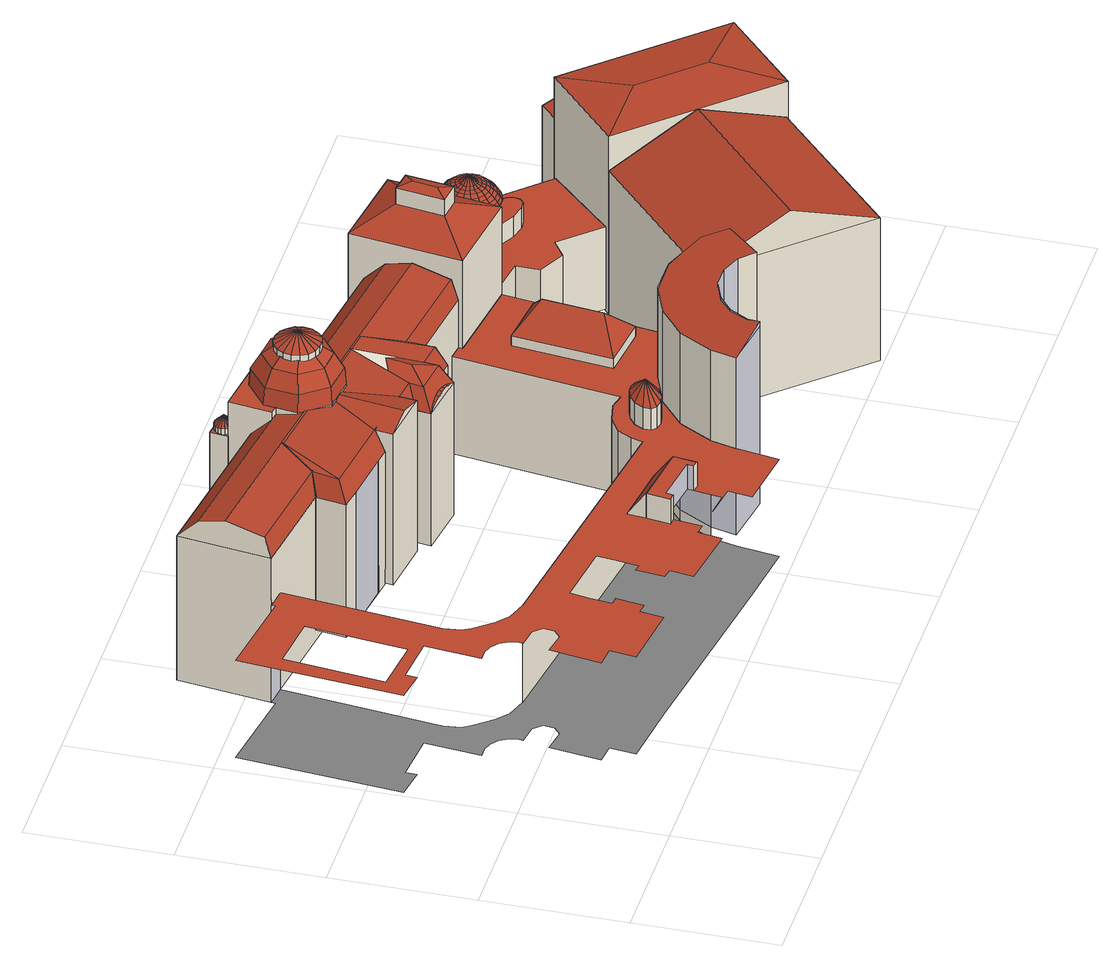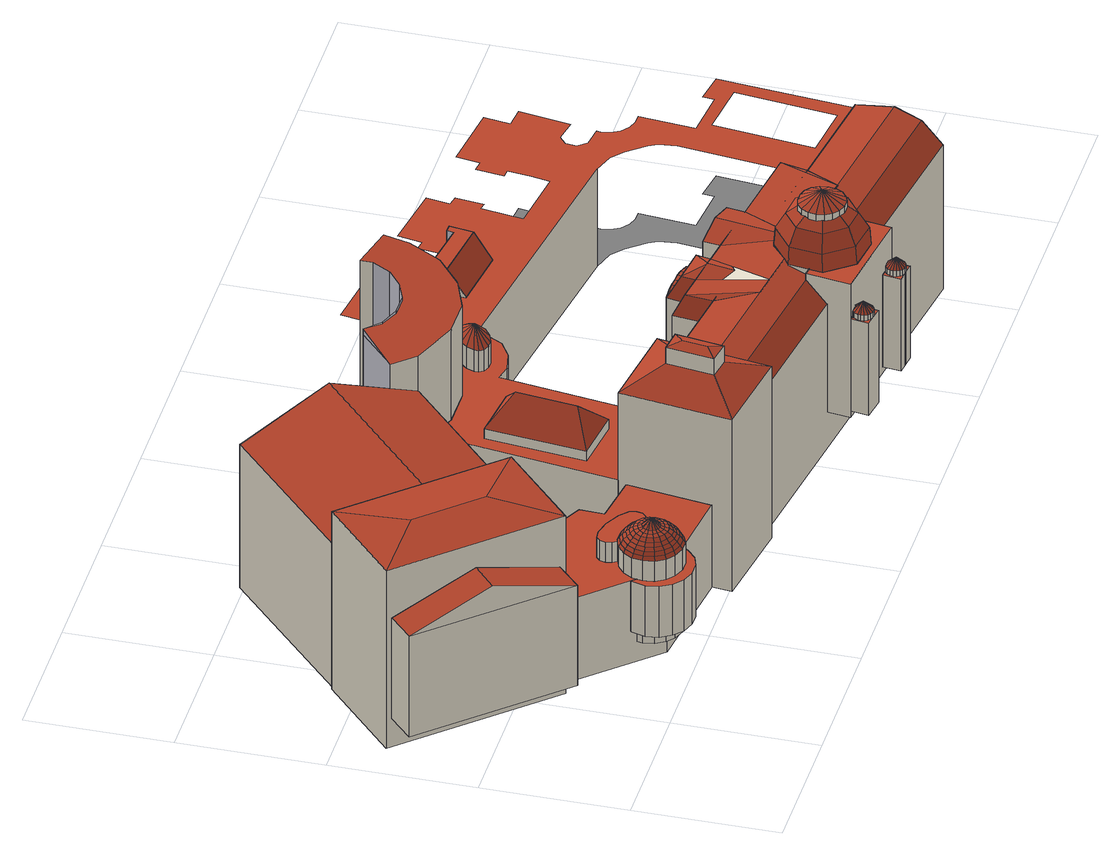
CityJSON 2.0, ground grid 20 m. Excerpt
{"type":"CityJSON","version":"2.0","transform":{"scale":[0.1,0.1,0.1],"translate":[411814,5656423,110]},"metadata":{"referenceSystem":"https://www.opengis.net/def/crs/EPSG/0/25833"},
"CityObjects":{
"building1":{"type":"Building","attributes":{"name":"Hochschule für Bildende Künste Dresden","Gemeindeschluessel":14612000,"Dachneigung":90,"Dachorientierung":0,"MittlereTraufHoehe":125.76,"QualitaetDacherkennung":100,"ObjektHoehe":15.02,"BodenHoehe":110.73,"Geometrietyp2DReferenz":"3000","AbsoluteHoehe":125.76,"Dachflaeche":1717.13,"measuredHeight":15.02,"function":"31001_3023","roofType":"1000","storeysAboveGround":5},"children":["building1-1","building1-2","building1-3","building1-4","building1-5","building1-6","building1-7","building1-8","building1-9","building1-10","building1-11","building1-12","building1-13","building1-14","building1-15","building1-16","building1-17","building1-18","building1-19","building1-20","building1-21","building1-22","building1-23"],"geometry":[{"type":"MultiSurface","lod":"2","boundaries":[[[0,1,2,3,4,5,6,7,8,9,10,11,12,13,14,15,16,17,18,19,20,21,22,23,24,25,26,27,28,29,30,31,32,33,34,35,36,37,38,39,40,41,42,43,44,45,46,47,48]],[[49,50,51,52,53,54,55,56,57,58,59,60,61,62,63,64,65,66,67,68,69,70,71,72,73,74,75,76,77,78,79,80,81,82,83,84,85,86,87,88,89,90,91,92,93,94,95,96,97,98,99,100,101,102,103,104,105,106,107,108,109,110,111,112,113,114,115,116,117,118,119,120,121,122,123,124],[125,126,127,128,129,130,131,132,133,134,135,136,137,138],[139,140,141,142],[143,144,145,146]],[[116,115,6,5]],[[89,88,91,90]],[[115,114,7,6]],[[114,113,8,7]],[[21,20,147,148]],[[148,147,101,100]],[[113,112,9,8]],[[125,138,137,136,135,134,133,132,131,130,129,128,127,126]],[[20,19,149,147]],[[147,149,102,101]],[[112,111,10,9]],[[111,110,11,10]],[[19,18,150,149]],[[149,150,103,102]],[[110,109,12,11]],[[18,17,151,150]],[[150,151,104,103]],[[105,104,151,17,16]],[[109,108,13,12]],[[108,107,152,14,13]],[[139,142,141,140]],[[15,14,152,153]],[[153,152,107,106]],[[106,105,16,15,153]]],"semantics":{"surfaces":[{"type":"GroundSurface"},{"type":"RoofSurface"},{"type":"WallSurface"},{"type":"ClosureSurface","isClosure":"1","QuelleClosure":"LoD2RoofSurface"},{"type":"ClosureSurface","isClosure":"1","QuelleClosure":"LoD2WallSurface"}],"values":[0,1,2,3,2,2,2,4,2,3,2,4,2,2,2,4,2,2,4,2,2,2,3,2,4,2]}}]},
"building1-1":{"type":"BuildingPart","attributes":{"Dachneigung":90,"Dachorientierung":0,"MittlereTraufHoehe":129.61,"QualitaetDacherkennung":100,"BodenHoehe":125.76,"ObjektTeilHoehe":3.85,"Geometrietyp2DReferenz":"3000","AbsoluteHoehe":129.61,"Dachflaeche":23.51,"measuredHeight":3.85,"roofType":"1000","storeysAboveGround":1},"parents":["building1"],"geometry":[{"type":"MultiSurface","lod":"2","boundaries":[[[154,155,88,87]],[[156,157,92,91]],[[157,158,93,92]],[[159,154,87,86]],[[159,160,161,158,157,156,155,154]],[[155,156,91,88]],[[162,93,158,161]],[[163,162,161,160]],[[86,163,160,159]],[[163,86,87,88,91,92,93,162]]],"semantics":{"surfaces":[{"type":"WallSurface"},{"type":"RoofSurface"},{"type":"ClosureSurface","isClosure":"1","QuelleClosure":"LoD2WallSurface"},{"type":"ClosureSurface","isClosure":"1","QuelleClosure":"LoD2GroundSurface"}],"values":[0,0,0,0,1,2,2,2,2,3]}}]},
"building1-2":{"type":"BuildingPart","attributes":{"Dachneigung":35.22,"Dachorientierung":0,"MittlereTraufHoehe":127.77,"QualitaetDacherkennung":100,"BodenHoehe":125.76,"ObjektTeilHoehe":3.85,"Geometrietyp2DReferenz":"3000","AbsoluteHoehe":129.61,"Dachflaeche":40.66,"measuredHeight":3.85,"roofType":"2100","storeysAboveGround":1},"parents":["building1"],"geometry":[{"type":"MultiSurface","lod":"2","boundaries":[[[164,165,90,89]],[[165,156,91,90]],[[155,164,89,88]],[[155,156,165,164]],[[156,155,88,91]],[[91,88,89,90]]],"semantics":{"surfaces":[{"type":"WallSurface"},{"type":"RoofSurface"},{"type":"ClosureSurface","isClosure":"1","QuelleClosure":"LoD2WallSurface"},{"type":"ClosureSurface","isClosure":"1","QuelleClosure":"LoD2GroundSurface"}],"values":[0,0,0,1,2,3]}}]},
"building1-3":{"type":"BuildingPart","attributes":{"Dachneigung":75.19,"Dachorientierung":8.35,"MittlereTraufHoehe":136.09,"QualitaetDacherkennung":100,"BodenHoehe":112.66,"ObjektTeilHoehe":24.5,"Geometrietyp2DReferenz":"3000","AbsoluteHoehe":137.17,"Dachflaeche":59.66,"measuredHeight":24.5,"roofType":"3100","storeysAboveGround":8},"parents":["building1"],"geometry":[{"type":"MultiSurface","lod":"2","boundaries":[[[166,167,168,169]],[[167,170,171,168]],[[170,172,173,171]],[[172,166,169,173]],[[170,167,174]],[[167,166,175,174]],[[172,170,174,175]],[[169,168,171,173]],[[166,172,175]]],"semantics":{"surfaces":[{"type":"WallSurface"},{"type":"RoofSurface"},{"type":"GroundSurface"},{"type":"ClosureSurface","isClosure":"1","QuelleClosure":"LoD2WallSurface"}],"values":[0,0,0,0,0,1,1,2,3]}}]},
"building1-4":{"type":"BuildingPart","attributes":{"Dachneigung":83.36,"Dachorientierung":-81.94,"MittlereTraufHoehe":133.13,"QualitaetDacherkennung":100,"BodenHoehe":112.54,"ObjektTeilHoehe":24.63,"Geometrietyp2DReferenz":"3000","AbsoluteHoehe":137.17,"Dachflaeche":669.99,"measuredHeight":24.63,"roofType":"9999","storeysAboveGround":8},"parents":["building1"],"geometry":[{"type":"MultiSurface","lod":"2","boundaries":[[[176,177,178,179]],[[180,181,182,183]],[[176,181,184,185]],[[177,176,185,186]],[[180,187,188,189,190,191,192,177,186,166,172,193]],[[181,180,193,184]],[[185,184,194,175,195]],[[186,185,195]],[[184,193,194]],[[182,179,178,183]],[[181,176,179,182]],[[183,178,177,192,196,197,198,190,189,199,200,201,187,180]],[[188,187,201,200]],[[201,200,201,187]],[[198,197,191,190]],[[197,196,192,191]],[[200,199,189,188]],[[186,195,175,166]],[[172,175,194,193]],[[166,175,172]]],"semantics":{"surfaces":[{"type":"WallSurface"},{"type":"RoofSurface"},{"type":"GroundSurface"},{"type":"ClosureSurface","isClosure":"1","QuelleClosure":"LoD2WallSurface"},{"type":"ClosureSurface","isClosure":"1","QuelleClosure":"LoD2RoofSurface"}],"values":[0,0,1,1,1,1,1,1,1,2,3,0,3,3,3,3,3,1,1,4]}}]},
"building1-5":{"type":"BuildingPart","attributes":{"Dachneigung":78.68,"Dachorientierung":-81.94,"MittlereTraufHoehe":133.13,"QualitaetDacherkennung":100,"BodenHoehe":110.73,"ObjektTeilHoehe":26.43,"Geometrietyp2DReferenz":"3000","AbsoluteHoehe":137.17,"Dachflaeche":1036.4,"measuredHeight":26.43,"roofType":"3400","storeysAboveGround":9},"parents":["building1"],"geometry":[{"type":"MultiSurface","lod":"2","boundaries":[[[202,203,204,205]],[[203,206,108,13,204]],[[207,202,205,47,123]],[[206,203,208,209,210]],[[202,207,211,212,213]],[[203,202,213,208]],[[207,181,176,206,210,211]],[[208,213,212,209]],[[211,210,209,212]],[[205,204,13,12,48,47]],[[48,12,109,108,206,176,179,182,181,207,123,122]],[[123,47,48,122]],[[12,13,108,109]],[[182,179,176,181]]],"semantics":{"surfaces":[{"type":"WallSurface"},{"type":"RoofSurface"},{"type":"GroundSurface"},{"type":"ClosureSurface","isClosure":"1","QuelleClosure":"LoD2WallSurface"}],"values":[0,0,0,0,0,1,1,1,1,2,0,3,3,3]}}]},
"building1-6":{"type":"BuildingPart","attributes":{"Dachneigung":45.01,"Dachorientierung":0,"MittlereTraufHoehe":132.49,"QualitaetDacherkennung":100,"BodenHoehe":117.42,"ObjektTeilHoehe":16.41,"Geometrietyp2DReferenz":"3000","AbsoluteHoehe":133.83,"Dachflaeche":8,"measuredHeight":16.41,"roofType":"3500","storeysAboveGround":5},"parents":["building1"],"geometry":[{"type":"MultiSurface","lod":"2","boundaries":[[[214,215,216,217]],[[215,218,219,216]],[[218,220,221,219]],[[220,222,223,221]],[[222,224,225,223]],[[224,226,227,225]],[[226,228,229,227]],[[228,230,231,229]],[[230,232,233,231]],[[232,234,235,233]],[[234,236,237,235]],[[236,238,239,237]],[[238,240,241,239]],[[240,242,243,241]],[[242,244,245,243]],[[244,246,247,245]],[[246,248,249,247]],[[248,214,217,249]],[[215,214,250]],[[218,215,250]],[[220,218,250]],[[222,220,250]],[[224,222,250]],[[226,224,250]],[[228,226,250]],[[230,228,250]],[[232,230,250]],[[234,232,250]],[[236,234,250]],[[238,236,250]],[[240,238,250]],[[242,240,250]],[[244,242,250]],[[246,244,250]],[[248,246,250]],[[214,248,250]],[[217,216,219,221,223,225,227,229,231,233,235,237,239,241,243,245,247,249]]],"semantics":{"surfaces":[{"type":"WallSurface"},{"type":"RoofSurface"},{"type":"GroundSurface"}],"values":[0,0,0,0,0,0,0,0,0,0,0,0,0,0,0,0,0,0,1,1,1,1,1,1,1,1,1,1,1,1,1,1,1,1,1,1,2]}}]},
"building1-7":{"type":"BuildingPart","attributes":{"Dachneigung":90,"Dachorientierung":0,"MittlereTraufHoehe":131.69,"QualitaetDacherkennung":100,"BodenHoehe":117.42,"ObjektTeilHoehe":14.28,"Geometrietyp2DReferenz":"3000","AbsoluteHoehe":131.69,"Dachflaeche":7.92,"measuredHeight":14.28,"roofType":"1000","storeysAboveGround":5},"parents":["building1"],"geometry":[{"type":"MultiSurface","lod":"2","boundaries":[[[251,252,253,254]],[[252,255,256,253]],[[255,257,258,256]],[[257,251,254,258]],[[257,255,252,251]],[[254,253,256,258]]],"semantics":{"surfaces":[{"type":"WallSurface"},{"type":"RoofSurface"},{"type":"GroundSurface"}],"values":[0,0,0,0,1,2]}}]},
"building1-8":{"type":"BuildingPart","attributes":{"Dachneigung":5.15,"Dachorientierung":0,"MittlereTraufHoehe":137.09,"QualitaetDacherkennung":100,"BodenHoehe":114.73,"ObjektTeilHoehe":29.36,"Geometrietyp2DReferenz":"3000","AbsoluteHoehe":144.09,"Dachflaeche":257.62,"measuredHeight":29.36,"roofType":"3700","storeysAboveGround":10},"parents":["building1"],"geometry":[{"type":"MultiSurface","lod":"2","boundaries":[[[259,260,261,262]],[[260,263,264,261]],[[263,265,266,264]],[[265,267,268,266]],[[267,269,270,268]],[[269,271,272,270]],[[271,273,274,272]],[[273,259,262,274]],[[275,276,277]],[[275,277,278]],[[275,278,279]],[[275,279,280]],[[275,280,281]],[[275,281,282]],[[275,282,283]],[[275,283,276]],[[276,284,285,277]],[[277,285,286,278]],[[278,286,287,279]],[[279,287,288,280]],[[280,288,289,281]],[[281,289,290,282]],[[282,290,291,283]],[[283,291,284,276]],[[284,292,293,285]],[[285,293,294,286]],[[286,294,295,287]],[[287,295,296,288]],[[288,296,297,289]],[[289,297,298,290]],[[290,298,299,291]],[[291,299,292,284]],[[292,273,271,293]],[[293,271,269,294]],[[294,269,267,295]],[[295,267,265,296]],[[296,265,263,297]],[[297,263,260,298]],[[298,260,259,299]],[[299,259,273,292]],[[262,261,264,266,268,270,272,274]]],"semantics":{"surfaces":[{"type":"WallSurface"},{"type":"RoofSurface"},{"type":"GroundSurface"}],"values":[0,0,0,0,0,0,0,0,1,1,1,1,1,1,1,1,1,1,1,1,1,1,1,1,1,1,1,1,1,1,1,1,1,1,1,1,1,1,1,1,2]}}]},
"building1-9":{"type":"BuildingPart","attributes":{"Dachneigung":61.03,"Dachorientierung":0,"MittlereTraufHoehe":143.88,"QualitaetDacherkennung":100,"BodenHoehe":142.9,"ObjektTeilHoehe":2.72,"Geometrietyp2DReferenz":"3000","AbsoluteHoehe":145.62,"Dachflaeche":35.69,"measuredHeight":2.72,"roofType":"3500","storeysAboveGround":1},"parents":["building1"],"geometry":[{"type":"MultiSurface","lod":"2","boundaries":[[[300,301,302,303]],[[301,304,305,302]],[[304,306,307,305]],[[306,308,309,307]],[[308,310,311,309]],[[310,312,313,311]],[[312,314,315,313]],[[314,316,317,315]],[[316,318,319,317]],[[318,320,321,319]],[[320,322,323,321]],[[322,324,325,323]],[[324,326,327,325]],[[326,328,329,327]],[[330,328,331]],[[332,330,331]],[[333,332,331]],[[300,333,331]],[[301,300,331]],[[304,301,331]],[[306,304,331]],[[308,306,331]],[[310,308,331]],[[312,310,331]],[[314,312,331]],[[316,314,331]],[[318,316,331]],[[320,318,331]],[[322,320,331]],[[324,322,331]],[[326,324,331]],[[328,326,331]],[[329,334,335,336,303,302,305,307,309,311,313,315,317,319,321,323,325,327]],[[328,330,334,329]],[[330,332,335,334]],[[332,333,336,335]],[[333,300,303,336]]],"semantics":{"surfaces":[{"type":"WallSurface"},{"type":"RoofSurface"},{"type":"GroundSurface"}],"values":[0,0,0,0,0,0,0,0,0,0,0,0,0,0,1,1,1,1,1,1,1,1,1,1,1,1,1,1,1,1,1,1,2,0,0,0,0]}}]},
"building1-10":{"type":"BuildingPart","attributes":{"Dachneigung":90,"Dachorientierung":0,"MittlereTraufHoehe":137.09,"QualitaetDacherkennung":100,"BodenHoehe":116.38,"ObjektTeilHoehe":20.71,"Geometrietyp2DReferenz":"3000","AbsoluteHoehe":137.09,"Dachflaeche":84.19,"measuredHeight":20.71,"roofType":"1000","storeysAboveGround":7},"parents":["building1"],"geometry":[{"type":"MultiSurface","lod":"2","boundaries":[[[337,338,339,340,341,342]],[[338,343,344,339]],[[343,345,257,258,346,344]],[[343,338,337,345]],[[346,340,339,344]],[[340,346,258,256,255,257,345,337,342,347,348,341]],[[256,258,257,255]],[[342,341,348,347]]],"semantics":{"surfaces":[{"type":"WallSurface"},{"type":"RoofSurface"},{"type":"GroundSurface"},{"type":"ClosureSurface","isClosure":"1","QuelleClosure":"LoD2WallSurface"}],"values":[0,0,0,1,2,0,3,3]}}]},
"building1-11":{"type":"BuildingPart","attributes":{"Dachneigung":77.98,"Dachorientierung":0,"MittlereTraufHoehe":133.13,"QualitaetDacherkennung":100,"BodenHoehe":112.62,"ObjektTeilHoehe":21.59,"Geometrietyp2DReferenz":"3000","AbsoluteHoehe":134.21,"Dachflaeche":17.03,"measuredHeight":21.59,"roofType":"3900","storeysAboveGround":7},"parents":["building1"],"geometry":[{"type":"MultiSurface","lod":"2","boundaries":[[[349,190,198,350]],[[191,351,352,197]],[[351,349,350,352]],[[353,354,355,356,357,358,359,191,190]],[[351,360,361,362,363,364,365,366,349]],[[191,359,360,351]],[[359,358,361,360]],[[358,357,362,361]],[[357,356,363,362]],[[356,355,364,363]],[[355,354,365,364]],[[354,353,366,365]],[[353,190,349,366]],[[350,198,197,352]],[[197,198,190,191]]],"semantics":{"surfaces":[{"type":"WallSurface"},{"type":"RoofSurface"},{"type":"GroundSurface"},{"type":"ClosureSurface","isClosure":"1","QuelleClosure":"LoD2WallSurface"}],"values":[0,0,0,0,0,1,1,1,1,1,1,1,1,2,3]}}]},
"building1-12":{"type":"BuildingPart","attributes":{"Dachneigung":27.34,"Dachorientierung":9.46,"MittlereTraufHoehe":133.13,"QualitaetDacherkennung":100,"BodenHoehe":112.62,"ObjektTeilHoehe":24.55,"Geometrietyp2DReferenz":"3000","AbsoluteHoehe":137.17,"Dachflaeche":71.46,"measuredHeight":24.55,"roofType":"5000","storeysAboveGround":8},"parents":["building1"],"geometry":[{"type":"MultiSurface","lod":"2","boundaries":[[[192,367,368,196]],[[367,349,350,368]],[[349,190,198,350]],[[192,190,369,370,371]],[[367,192,371,372]],[[349,367,372,373]],[[190,349,373,369]],[[372,371,370,374]],[[373,372,374]],[[369,373,374,370]],[[196,368,350,198]],[[190,192,196,198]]],"semantics":{"surfaces":[{"type":"WallSurface"},{"type":"RoofSurface"},{"type":"GroundSurface"},{"type":"ClosureSurface","isClosure":"1","QuelleClosure":"LoD2WallSurface"}],"values":[0,0,0,0,1,1,1,1,1,1,2,3]}}]},
"building1-13":{"type":"BuildingPart","attributes":{"Dachneigung":45.83,"Dachorientierung":0,"MittlereTraufHoehe":129.07,"QualitaetDacherkennung":100,"BodenHoehe":125.76,"ObjektTeilHoehe":5.62,"Geometrietyp2DReferenz":"3000","AbsoluteHoehe":131.37,"Dachflaeche":26.32,"measuredHeight":5.62,"roofType":"3500","storeysAboveGround":2},"parents":["building1"],"geometry":[{"type":"MultiSurface","lod":"2","boundaries":[[[375,376,130,129]],[[376,377,131,130]],[[377,378,132,131]],[[378,379,133,132]],[[379,380,134,133]],[[380,381,135,134]],[[381,382,136,135]],[[382,383,137,136]],[[383,384,138,137]],[[384,385,125,138]],[[385,386,126,125]],[[386,387,127,126]],[[387,388,128,127]],[[388,375,129,128]],[[376,375,389]],[[377,376,389]],[[378,377,389]],[[379,378,389]],[[380,379,389]],[[381,380,389]],[[382,381,389]],[[383,382,389]],[[384,383,389]],[[385,384,389]],[[386,385,389]],[[387,386,389]],[[388,387,389]],[[375,388,389]],[[125,126,127,128,129,130,131,132,133,134,135,136,137,138]]],"semantics":{"surfaces":[{"type":"WallSurface"},{"type":"RoofSurface"},{"type":"ClosureSurface","isClosure":"1","QuelleClosure":"LoD2GroundSurface"}],"values":[0,0,0,0,0,0,0,0,0,0,0,0,0,0,1,1,1,1,1,1,1,1,1,1,1,1,1,1,2]}}]},
"building1-14":{"type":"BuildingPart","attributes":{"Dachneigung":44.99,"Dachorientierung":0,"MittlereTraufHoehe":132.49,"QualitaetDacherkennung":100,"BodenHoehe":117.46,"ObjektTeilHoehe":16.37,"Geometrietyp2DReferenz":"3000","AbsoluteHoehe":133.83,"Dachflaeche":8,"measuredHeight":16.37,"roofType":"3500","storeysAboveGround":5},"parents":["building1"],"geometry":[{"type":"MultiSurface","lod":"2","boundaries":[[[390,391,392,393]],[[391,394,395,392]],[[394,396,397,395]],[[396,398,399,397]],[[398,400,401,399]],[[400,402,403,401]],[[402,404,405,403]],[[404,406,407,405]],[[406,408,409,407]],[[408,410,411,409]],[[410,412,413,411]],[[412,414,415,413]],[[414,416,417,415]],[[416,418,419,417]],[[418,420,421,419]],[[420,422,423,421]],[[422,424,425,423]],[[424,390,393,425]],[[391,390,426]],[[394,391,426]],[[396,394,426]],[[398,396,426]],[[400,398,426]],[[402,400,426]],[[404,402,426]],[[406,404,426]],[[408,406,426]],[[410,408,426]],[[412,410,426]],[[414,412,426]],[[416,414,426]],[[418,416,426]],[[420,418,426]],[[422,420,426]],[[424,422,426]],[[390,424,426]],[[393,392,395,397,399,401,403,405,407,409,411,413,415,417,419,421,423,425]]],"semantics":{"surfaces":[{"type":"WallSurface"},{"type":"RoofSurface"},{"type":"GroundSurface"}],"values":[0,0,0,0,0,0,0,0,0,0,0,0,0,0,0,0,0,0,1,1,1,1,1,1,1,1,1,1,1,1,1,1,1,1,1,1,2]}}]},
"building1-15":{"type":"BuildingPart","attributes":{"Dachneigung":90,"Dachorientierung":0,"MittlereTraufHoehe":131.69,"QualitaetDacherkennung":100,"BodenHoehe":117.43,"ObjektTeilHoehe":14.27,"Geometrietyp2DReferenz":"3000","AbsoluteHoehe":131.69,"Dachflaeche":7.92,"measuredHeight":14.27,"roofType":"1000","storeysAboveGround":5},"parents":["building1"],"geometry":[{"type":"MultiSurface","lod":"2","boundaries":[[[427,428,429,430]],[[428,342,341,429]],[[342,347,348,341]],[[347,427,430,348]],[[347,342,428,427]],[[430,429,341,348]]],"semantics":{"surfaces":[{"type":"WallSurface"},{"type":"RoofSurface"},{"type":"GroundSurface"}],"values":[0,0,0,0,1,2]}}]},
"building1-16":{"type":"BuildingPart","attributes":{"Dachneigung":84.94,"Dachorientierung":0,"MittlereTraufHoehe":140.34,"QualitaetDacherkennung":100,"BodenHoehe":112.45,"ObjektTeilHoehe":28.31,"Geometrietyp2DReferenz":"3000","AbsoluteHoehe":140.76,"Dachflaeche":208.1,"measuredHeight":28.31,"roofType":"2100","storeysAboveGround":9},"parents":["building1"],"geometry":[{"type":"MultiSurface","lod":"2","boundaries":[[[431,432,433,434,435]],[[436,437,438,439,440]],[[441,442,443,151,104]],[[442,444,445,443]],[[444,442,441,446,447,448,449,450,437,436,451,452,453,454,432,431]],[[434,433,455,456,457,458,440,439,459,148,147,149,150,151,443,445]],[[455,433,432,454]],[[456,455,454,453]],[[457,456,453,452]],[[458,457,452,451]],[[440,458,451,436]],[[450,99,459,439,438]],[[450,438,437]],[[100,99,450,449]],[[100,148,459,99]],[[101,100,449,448]],[[101,147,148,100]],[[102,101,448,447]],[[102,149,147,101]],[[103,102,447,446]],[[103,150,149,102]],[[104,103,446,441]],[[104,151,150,103]],[[434,445,444,435]],[[435,444,431]]],"semantics":{"surfaces":[{"type":"WallSurface"},{"type":"RoofSurface"},{"type":"GroundSurface"},{"type":"ClosureSurface","isClosure":"1","QuelleClosure":"LoD2WallSurface"}],"values":[0,0,0,0,1,2,3,3,3,3,3,3,3,0,3,0,3,0,3,0,3,0,3,3,3]}}]},
"building1-17":{"type":"BuildingPart","attributes":{"Dachneigung":45,"Dachorientierung":6.76,"MittlereTraufHoehe":127.29,"QualitaetDacherkennung":100,"BodenHoehe":125.76,"ObjektTeilHoehe":5.39,"Geometrietyp2DReferenz":"3000","AbsoluteHoehe":131.15,"Dachflaeche":159.7,"measuredHeight":5.39,"roofType":"3200","storeysAboveGround":2},"parents":["building1"],"geometry":[{"type":"MultiSurface","lod":"2","boundaries":[[[460,461,141,140]],[[461,462,142,141]],[[462,463,139,142]],[[463,460,140,139]],[[462,461,464]],[[460,463,465]],[[461,460,465,464]],[[463,462,464,465]],[[142,139,140,141]]],"semantics":{"surfaces":[{"type":"WallSurface"},{"type":"RoofSurface"},{"type":"ClosureSurface","isClosure":"1","QuelleClosure":"LoD2GroundSurface"}],"values":[0,0,0,0,1,1,1,1,2]}}]},
"building1-18":{"type":"BuildingPart","attributes":{"Dachneigung":72.95,"Dachorientierung":-171.85,"MittlereTraufHoehe":144.52,"QualitaetDacherkennung":100,"BodenHoehe":141.99,"ObjektTeilHoehe":3.02,"Geometrietyp2DReferenz":"3000","AbsoluteHoehe":145.01,"Dachflaeche":22.53,"measuredHeight":3.02,"roofType":"3200","storeysAboveGround":1},"parents":["building1"],"geometry":[{"type":"MultiSurface","lod":"2","boundaries":[[[466,467,468,469]],[[467,470,471,468]],[[470,472,473,471]],[[472,466,469,473]],[[470,467,474]],[[466,472,475]],[[467,466,475,474]],[[472,470,474,475]],[[469,468,471,473]]],"semantics":{"surfaces":[{"type":"WallSurface"},{"type":"RoofSurface"},{"type":"ClosureSurface","isClosure":"1","QuelleClosure":"LoD2GroundSurface"}],"values":[0,0,0,0,1,1,1,1,2]}}]},
"building1-19":{"type":"BuildingPart","attributes":{"Dachneigung":61.79,"Dachorientierung":8.15,"MittlereTraufHoehe":139.37,"QualitaetDacherkennung":100,"BodenHoehe":112.69,"ObjektTeilHoehe":29.3,"Geometrietyp2DReferenz":"3000","AbsoluteHoehe":141.99,"Dachflaeche":231.32,"measuredHeight":29.3,"roofType":"9999","storeysAboveGround":10},"parents":["building1"],"geometry":[{"type":"MultiSurface","lod":"2","boundaries":[[[476,477,478,152,107]],[[477,479,480,478]],[[481,479,471,473]],[[476,481,473,469]],[[477,476,469,468]],[[479,477,468,471]],[[480,482,483,153,152,478]],[[153,483,484,485,482,480,479,481,106]],[[483,482,485,484]],[[107,106,481,476]],[[107,152,153,106]],[[469,473,471,468]]],"semantics":{"surfaces":[{"type":"WallSurface"},{"type":"RoofSurface"},{"type":"GroundSurface"},{"type":"ClosureSurface","isClosure":"1","QuelleClosure":"LoD2WallSurface"},{"type":"ClosureSurface","isClosure":"1","QuelleClosure":"LoD2RoofSurface"}],"values":[0,0,1,1,1,1,2,0,3,0,3,4]}}]},
"building1-20":{"type":"BuildingPart","attributes":{"Dachneigung":90,"Dachorientierung":0,"MittlereTraufHoehe":125.43,"QualitaetDacherkennung":100,"BodenHoehe":112.62,"ObjektTeilHoehe":12.81,"Geometrietyp2DReferenz":"3000","AbsoluteHoehe":125.43,"Dachflaeche":341.39,"measuredHeight":12.81,"roofType":"1000","storeysAboveGround":4},"parents":["building1"],"geometry":[{"type":"MultiSurface","lod":"2","boundaries":[[[486,487,488,489]],[[487,490,491,488]],[[490,492,493,491]],[[492,494,495,493]],[[494,496,497,495]],[[496,484,483,498,497]],[[499,500,489,488,491,493,495,497,498]],[[500,499,482,485,501,502,503]],[[504,503,502,501]],[[489,500,503,505,506,486]],[[505,503,504,506]],[[499,498,483,482]],[[482,483,484,485]],[[485,484,496,494,492,490,487,486,506,504,501],[507,508,509,510,511,512,513,514,515,516,517,518,519,520,521,522,523,524]],[[507,524,523,522,521,520,519,518,517,516,515,514,513,512,511,510,509,508]]],"semantics":{"surfaces":[{"type":"WallSurface"},{"type":"GroundSurface"},{"type":"ClosureSurface","isClosure":"1","QuelleClosure":"LoD2WallSurface"},{"type":"RoofSurface"},{"type":"ClosureSurface","isClosure":"1","QuelleClosure":"LoD2RoofSurface"}],"values":[0,0,0,0,0,0,1,0,2,0,2,0,2,3,4]}}]},
"building1-21":{"type":"BuildingPart","attributes":{"Dachneigung":90,"Dachorientierung":0,"MittlereTraufHoehe":128.47,"QualitaetDacherkennung":100,"BodenHoehe":125.43,"ObjektTeilHoehe":3.04,"Geometrietyp2DReferenz":"3000","AbsoluteHoehe":128.47,"Dachflaeche":21.93,"measuredHeight":3.04,"roofType":"1000","storeysAboveGround":1},"parents":["building1"],"geometry":[{"type":"MultiSurface","lod":"2","boundaries":[[[525,526,514,513]],[[526,527,515,514]],[[527,528,516,515]],[[528,529,517,516]],[[529,530,518,517]],[[530,531,519,518]],[[531,532,520,519]],[[532,533,521,520]],[[533,534,522,521]],[[534,535,523,522]],[[535,536,524,523]],[[536,537,507,524]],[[537,538,508,507]],[[538,537,536,535,534,533,532,531,530,529,528,527,526,525,539,540,541,542]],[[542,541,510,509]],[[541,540,511,510]],[[540,539,512,511]],[[539,525,513,512]],[[538,542,509,508]],[[513,514,515,516,517,518,519,520,521,522,523,524,507,508,509,510,511,512]]],"semantics":{"surfaces":[{"type":"WallSurface"},{"type":"RoofSurface"},{"type":"ClosureSurface","isClosure":"1","QuelleClosure":"LoD2WallSurface"},{"type":"ClosureSurface","isClosure":"1","QuelleClosure":"LoD2GroundSurface"}],"values":[0,0,0,0,0,0,0,0,0,0,0,0,0,1,2,2,2,2,2,3]}}]},
"building1-22":{"type":"BuildingPart","attributes":{"Dachneigung":27.45,"Dachorientierung":0,"MittlereTraufHoehe":128.47,"QualitaetDacherkennung":100,"BodenHoehe":115.71,"ObjektTeilHoehe":16.52,"Geometrietyp2DReferenz":"3000","AbsoluteHoehe":132.23,"Dachflaeche":83.69,"measuredHeight":16.52,"roofType":"3700","storeysAboveGround":6},"parents":["building1"],"geometry":[{"type":"MultiSurface","lod":"2","boundaries":[[[543,544,545,546]],[[546,545,547,548]],[[548,547,549,550]],[[550,549,551,552]],[[552,551,553,554]],[[554,553,555,556]],[[556,555,557,558]],[[558,557,559,560]],[[560,559,561,562]],[[562,561,563,564]],[[563,565,566,567]],[[567,566,568,569]],[[569,568,570,571]],[[571,570,572,573]],[[573,572,574,575]],[[575,574,576,577]],[[577,576,578,579]],[[579,578,580,544]],[[544,580,581,545]],[[545,581,582,547]],[[547,582,583,549]],[[549,583,584,551]],[[551,584,585,553]],[[553,585,586,555]],[[555,586,587,557]],[[557,587,588,559]],[[559,588,589,561]],[[561,589,565,563]],[[565,590,591,566]],[[566,591,592,568]],[[568,592,593,570]],[[570,593,594,572]],[[572,594,595,574]],[[574,595,596,576]],[[576,596,597,578]],[[578,597,598,580]],[[580,598,599,581]],[[581,599,600,582]],[[582,600,538,542,583]],[[583,542,541,584]],[[584,541,540,585]],[[585,540,539,586]],[[586,539,525,601,587]],[[587,601,602,588]],[[588,602,603,589]],[[589,603,590,565]],[[604,605,606,607,608,609,610,611,612,613,614,615,616,617,618,619,620,621]],[[603,602,605,604]],[[602,601,606,605]],[[600,599,612,611]],[[599,598,613,612]],[[598,597,614,613]],[[597,596,615,614]],[[596,595,616,615]],[[595,594,617,616]],[[594,593,618,617]],[[593,592,619,618]],[[592,591,620,619]],[[591,590,621,620]],[[590,603,604,621]],[[622,623,624]],[[622,624,625]],[[622,625,626]],[[622,626,627]],[[622,627,628]],[[622,628,629]],[[622,629,630]],[[622,630,631]],[[622,631,632]],[[622,632,633]],[[622,633,634]],[[622,634,635]],[[622,635,636]],[[622,636,637]],[[622,637,638]],[[622,638,639]],[[622,639,640]],[[622,640,623]],[[623,641,642,624]],[[624,642,643,625]],[[625,643,644,626]],[[626,644,645,627]],[[627,645,646,628]],[[628,646,647,629]],[[629,647,648,630]],[[630,648,649,631]],[[631,649,650,632]],[[632,650,651,633]],[[633,651,652,634]],[[634,652,653,635]],[[635,653,654,636]],[[636,654,655,637]],[[637,655,656,638]],[[638,656,657,639]],[[639,657,658,640]],[[640,658,641,623]],[[641,659,660,642]],[[642,660,661,643]],[[643,661,662,644]],[[644,662,663,645]],[[645,663,664,646]],[[646,664,665,647]],[[647,665,666,648]],[[648,666,667,649]],[[649,667,668,650]],[[650,668,669,651]],[[651,669,670,652]],[[652,670,671,653]],[[653,671,672,654]],[[654,672,673,655]],[[655,673,674,656]],[[656,674,675,657]],[[657,675,676,658]],[[658,676,659,641]],[[659,677,678,660]],[[660,678,679,661]],[[661,679,680,662]],[[662,680,681,663]],[[663,681,682,664]],[[664,682,683,665]],[[665,683,684,666]],[[666,684,685,667]],[[667,685,686,668]],[[668,686,687,669]],[[669,687,688,670]],[[670,688,689,671]],[[671,689,690,672]],[[672,690,691,673]],[[673,691,692,674]],[[674,692,693,675]],[[675,693,694,676]],[[676,694,677,659]],[[677,564,695,678]],[[678,695,696,679]],[[679,696,697,680]],[[680,697,698,681]],[[681,698,699,682]],[[682,699,700,683]],[[683,700,701,684]],[[684,701,543,685]],[[685,543,546,686]],[[686,546,548,687]],[[687,548,550,688]],[[688,550,552,689]],[[689,552,554,690]],[[690,554,556,691]],[[691,556,558,692]],[[692,558,560,693]],[[693,560,562,694]],[[694,562,564,677]],[[564,563,567,695]],[[695,567,569,696]],[[696,569,571,697]],[[697,571,573,698]],[[698,573,575,699]],[[699,575,577,700]],[[700,577,579,701]],[[701,579,544,543]],[[607,606,601,525,513,512]],[[539,512,513,525]],[[608,607,512,511]],[[540,511,512,539]],[[609,608,511,510]],[[541,510,511,540]],[[610,609,510,509]],[[542,509,510,541]],[[611,610,509,508,538,600]],[[508,509,542,538]]],"semantics":{"surfaces":[{"type":"RoofSurface"},{"type":"GroundSurface"},{"type":"WallSurface"},{"type":"ClosureSurface","isClosure":"1","QuelleClosure":"LoD2WallSurface"}],"values":[0,0,0,0,0,0,0,0,0,0,0,0,0,0,0,0,0,0,0,0,0,0,0,0,0,0,0,0,0,0,0,0,0,0,0,0,0,0,0,0,0,0,0,0,0,0,1,2,2,2,2,2,2,2,2,2,2,2,2,2,0,0,0,0,0,0,0,0,0,0,0,0,0,0,0,0,0,0,0,0,0,0,0,0,0,0,0,0,0,0,0,0,0,0,0,0,0,0,0,0,0,0,0,0,0,0,0,0,0,0,0,0,0,0,0,0,0,0,0,0,0,0,0,0,0,0,0,0,0,0,0,0,0,0,0,0,0,0,0,0,0,0,0,0,0,0,0,0,0,0,0,0,0,0,0,0,0,0,2,3,2,3,2,3,2,3,2,3]}}]},
"building1-23":{"type":"BuildingPart","attributes":{"Dachneigung":90,"Dachorientierung":0,"MittlereTraufHoehe":125.43,"QualitaetDacherkennung":100,"BodenHoehe":117.46,"ObjektTeilHoehe":7.97,"Geometrietyp2DReferenz":"3000","AbsoluteHoehe":125.43,"Dachflaeche":29.35,"measuredHeight":7.97,"roofType":"1000","storeysAboveGround":3},"parents":["building1"],"geometry":[{"type":"MultiSurface","lod":"2","boundaries":[[[501,702,703,502]],[[702,704,705,703]],[[704,706,707,705]],[[706,708,709,707]],[[708,710,711,709]],[[710,712,713,711]],[[712,714,715,713]],[[714,716,717,715]],[[716,506,505,717]],[[716,714,712,710,708,706,704,702,501,504,506]],[[505,503,502,703,705,707,709,711,713,715,717]],[[506,504,503,505]],[[504,501,502,503]]],"semantics":{"surfaces":[{"type":"WallSurface"},{"type":"RoofSurface"},{"type":"GroundSurface"},{"type":"ClosureSurface","isClosure":"1","QuelleClosure":"LoD2WallSurface"}],"values":[0,0,0,0,0,0,0,0,0,1,2,3,3]}}]},
"building2":{"type":"Building","attributes":{"name":"Kunsthalle im Lipsiusbau","Gemeindeschluessel":14612000,"Dachneigung":67.14,"Dachorientierung":-132.43,"MittlereTraufHoehe":134.52,"QualitaetDacherkennung":100,"ObjektHoehe":27.62,"BodenHoehe":112.31,"Geometrietyp2DReferenz":"3000","AbsoluteHoehe":139.93,"Dachflaeche":707.49,"measuredHeight":27.62,"function":"31001_3034","roofType":"3100","storeysAboveGround":9},"children":["building2-1","building2-2"],"geometry":[{"type":"MultiSurface","lod":"2","boundaries":[[[718,719,720,721]],[[719,722,723,720]],[[722,724,725,723]],[[724,718,721,725]],[[722,719,726]],[[718,724,727]],[[719,718,727,726]],[[724,722,726,727]],[[721,720,723,725]]],"semantics":{"surfaces":[{"type":"WallSurface"},{"type":"RoofSurface"},{"type":"GroundSurface"}],"values":[0,0,0,0,0,0,1,1,2]}}]},
"building2-1":{"type":"BuildingPart","attributes":{"Dachneigung":71.89,"Dachorientierung":-132.53,"MittlereTraufHoehe":132.27,"QualitaetDacherkennung":100,"BodenHoehe":116.68,"ObjektTeilHoehe":19.56,"Geometrietyp2DReferenz":"3000","AbsoluteHoehe":136.24,"Dachflaeche":117.98,"measuredHeight":19.56,"roofType":"3100","storeysAboveGround":7},"parents":["building2"],"geometry":[{"type":"MultiSurface","lod":"2","boundaries":[[[728,729,730,731]],[[729,732,733,730]],[[732,734,735,733]],[[732,729,736]],[[729,728,737,736]],[[734,732,736,737]],[[731,730,733,735]],[[731,735,734,728]],[[728,734,737]]],"semantics":{"surfaces":[{"type":"WallSurface"},{"type":"RoofSurface"},{"type":"GroundSurface"},{"type":"ClosureSurface","isClosure":"1","QuelleClosure":"LoD2WallSurface"}],"values":[0,0,0,0,1,1,2,3,3]}}]},
"building2-2":{"type":"BuildingPart","attributes":{"Dachneigung":83.6,"Dachorientierung":-42.53,"MittlereTraufHoehe":139.93,"QualitaetDacherkennung":100,"BodenHoehe":112.31,"ObjektTeilHoehe":28.45,"Geometrietyp2DReferenz":"3000","AbsoluteHoehe":140.76,"Dachflaeche":387.65,"measuredHeight":28.45,"roofType":"3200","storeysAboveGround":9},"parents":["building2"],"geometry":[{"type":"MultiSurface","lod":"2","boundaries":[[[738,739,740,741]],[[739,742,720,740]],[[742,743,744,720]],[[739,738,745]],[[743,742,746]],[[738,743,746,745]],[[742,739,745,746]],[[744,741,740,720]],[[741,744,743,738],[735,734,737,728,731]],[[735,731,728,734]],[[734,728,737]]],"semantics":{"surfaces":[{"type":"WallSurface"},{"type":"RoofSurface"},{"type":"GroundSurface"},{"type":"ClosureSurface","isClosure":"1","QuelleClosure":"LoD2WallSurface"}],"values":[0,0,0,1,1,1,1,2,0,3,3]}}]}
},
"vertices":[
[165,342,7],[168,317,7],[175,305,7],[195,280,7],[213,265,7],[241,256,7],[630,199,7],[635,215,7],[646,235,7],[670,250,7],[698,256,7],[720,251,7],[753,482,7],[775,479,7],[774,473,7],[903,455,7],[866,201,7],[827,216,7],[773,216,7],[723,197,7],[682,163,7],[655,116,7],[646,80,7],[637,21,7],[547,33,7],[260,75,7],[166,87,7],[171,124,7],[142,127,7],[153,198,7],[185,193,7],[196,202,7],[198,218,7],[187,230,7],[159,234,7],[160,239,7],[158,252,7],[151,264,7],[140,273,7],[127,277,7],[114,277,7],[122,355,7],[53,362,7],[52,346,7],[9,352,7],[31,579,7],[160,560,7],[160,566,7],[191,562,7],[31,579,158],[9,352,158],[52,346,158],[53,362,158],[122,355,158],[114,277,158],[127,277,158],[140,273,158],[151,264,158],[158,252,158],[160,239,158],[159,234,158],[187,230,158],[198,218,158],[196,202,158],[185,193,158],[153,198,158],[142,127,158],[171,124,158],[166,87,158],[260,75,158],[265,108,158],[280,106,158],[285,145,158],[274,146,158],[278,179,158],[282,205,158],[371,193,158],[368,168,158],[363,134,158],[353,136,158],[348,97,158],[363,94,158],[358,61,158],[449,47,158],[454,81,158],[469,79,158],[474,118,158],[463,119,158],[468,152,158],[471,178,158],[560,166,158],[557,140,158],[552,107,158],[543,109,158],[537,70,158],[503,74,158],[552,67,158],[547,33,158],[637,21,158],[646,80,158],[655,116,158],[682,163,158],[723,197,158],[773,216,158],[827,216,158],[866,201,158],[903,455,158],[774,473,158],[775,479,158],[753,482,158],[720,251,158],[698,256,158],[670,250,158],[646,235,158],[635,215,158],[630,199,158],[241,256,158],[213,265,158],[195,280,158],[175,305,158],[168,317,158],[165,342,158],[191,562,158],[160,566,158],[160,560,158],[678,228,158],[692,233,158],[702,233,158],[711,229,158],[715,223,158],[715,217,158],[711,206,158],[703,197,158],[691,190,158],[677,187,158],[665,189,158],[659,195,158],[659,206,158],[666,219,158],[796,415,158],[872,406,158],[856,267,158],[779,276,158],[49,522,158],[126,513,158],[109,373,158],[32,382,158],[682,163,24],[655,116,24],[723,197,24],[773,216,24],[827,216,24],[774,473,27],[903,455,27],
[463,119,196],[468,152,196],[557,140,196],[552,107,196],[543,109,196],[474,118,196],[476,128,196],[544,118,196],[544,118,158],[476,128,158],
[471,178,159],[560,166,159],
[508,487,261],[505,463,261],[505,463,27],[508,487,27],[424,474,261],[424,474,27],[428,499,261],[428,499,27],[465,469,272],[482,585,272],
[638,498,231],[632,456,231],[632,456,25],[638,498,25],[299,503,231],[306,545,231],[306,545,25],[299,503,25],[319,553,261],[629,510,261],[626,471,261],[329,498,231],[403,488,231],[404,488,231],[525,471,231],[599,460,231],[600,460,231],[310,515,261],[356,603,272],[610,567,272],[600,460,26],[599,460,26],[525,471,26],[404,488,27],[403,488,27],[329,498,27],
[179,695,231],[793,608,231],[793,608,7],[179,695,7],[775,479,231],[160,566,231],[789,579,261],[784,542,272],[776,489,261],[162,575,261],[169,629,272],[175,666,261],
[457,697,225],[455,693,225],[455,693,74],[457,697,74],[452,690,225],[452,690,74],[447,688,225],[447,688,74],[442,688,225],[442,688,74],[438,690,225],[438,690,74],[434,693,225],[434,693,74],[432,697,225],[432,697,74],[431,702,225],[431,702,74],[432,706,225],[432,706,74],[434,710,225],[434,710,74],[438,713,225],[438,713,74],[442,715,225],[442,715,74],[447,715,225],[447,715,74],[452,713,225],[452,713,74],[455,710,225],[455,710,74],[457,706,225],[457,706,74],[458,702,225],[458,702,74],[445,702,238],
[431,717,217],[462,713,217],[462,713,74],[431,717,74],[459,688,217],[459,688,74],[428,692,217],[428,692,74],
[541,585,271],[503,556,271],[503,556,47],[541,585,47],[455,562,271],[455,562,47],[426,600,271],[426,600,47],[433,647,271],[433,647,47],[471,676,271],[471,676,47],[518,670,271],[518,670,47],[547,632,271],[547,632,47],[487,616,341],[512,623,335],[500,638,335],[480,641,335],[464,629,335],[462,609,335],[474,594,335],[493,591,335],[509,603,335],[532,628,320],[510,657,320],[475,661,320],[446,639,320],[441,604,320],[463,575,320],[499,571,320],[527,592,320],[545,631,297],[517,668,297],[471,674,297],[435,646,297],[429,600,297],[457,564,297],[502,558,297],[539,586,297],
[481,585,339],[471,588,339],[471,588,329],[481,585,329],[462,595,339],[462,595,329],[457,605,339],[457,605,329],[455,616,339],[455,616,329],[457,627,339],[457,627,329],[462,636,339],[462,636,329],[471,643,339],[471,643,329],[481,647,339],[481,647,329],[492,647,339],[492,647,329],[503,643,339],[503,643,329],[511,636,339],[511,636,329],[517,627,339],[517,627,329],[519,616,339],[519,616,329],[517,605,339],[517,605,329],[511,595,339],[487,616,356],[503,588,339],[492,585,339],[511,595,329],[503,588,329],[492,585,329],
[564,673,271],[555,612,271],[555,612,64],[564,673,64],[564,673,74],[564,673,217],[419,632,271],[419,632,64],[428,692,271],[428,692,64],[533,677,217],[533,677,74],
[522,449,231],[522,449,26],[596,439,231],[596,439,26],[533,469,236],[542,468,239],[552,467,241],[562,465,242],[572,464,241],[581,463,239],[590,461,236],[587,440,236],[578,441,239],[569,443,241],[559,444,242],[549,445,241],[539,447,239],[530,448,236],
[597,439,231],[597,439,26],[540,483,261],[580,571,272],[590,476,261],[587,456,261],[536,463,261],[566,486,272],
[715,223,191],[715,217,191],[711,206,191],[703,197,191],[691,190,191],[677,187,191],[665,189,191],[659,195,191],[659,206,191],[666,219,191],[678,228,191],[692,233,191],[702,233,191],[711,229,191],[689,211,214],
[563,682,225],[560,677,225],[560,677,75],[563,682,75],[557,674,225],[557,674,75],[552,673,225],[552,673,75],[547,673,225],[547,673,75],[543,674,225],[543,674,75],[539,677,225],[539,677,75],[537,682,225],[537,682,75],[536,686,225],[536,686,75],[537,691,225],[537,691,75],[539,695,225],[539,695,75],[543,698,225],[543,698,75],[547,700,225],[547,700,75],[552,700,225],[552,700,75],[557,698,225],[557,698,75],[560,695,225],[560,695,75],[563,691,225],[563,691,75],[563,686,225],[563,686,75],[550,686,238],
[536,703,217],[567,698,217],[567,698,74],[536,703,74],
[867,110,308],[847,130,308],[847,130,24],[867,110,24],[867,110,299],[721,85,308],[720,68,308],[720,68,299],[720,68,24],[721,85,24],[827,216,299],[895,190,299],[895,190,24],[922,160,299],[922,160,24],[773,216,299],[723,197,299],[682,163,299],[655,116,299],[646,80,299],[736,111,308],[759,130,308],[788,141,308],[818,141,308],[818,141,24],[788,141,24],[759,130,24],[736,111,24],[646,80,24],
[872,406,173],[856,267,173],[779,276,173],[796,415,173],[821,299,212],[831,383,212],
[829,511,345],[839,578,345],[839,578,320],[829,511,320],[870,573,345],[870,573,320],[861,507,345],[861,507,320],[852,560,350],[847,525,350],
[774,473,294],[797,630,294],[797,630,27],[925,611,294],[925,611,27],[903,455,294],[921,583,27],[904,466,27],[904,466,154],[921,583,154],
[1175,455,154],[1087,366,154],[1087,366,26],[1175,455,26],[1037,420,154],[1037,420,26],[1011,403,154],[1011,403,26],[973,422,154],[973,422,26],[974,456,154],[974,456,26],[904,466,26],[921,583,26],[1074,564,26],[1020,571,154],[1020,571,75],[1074,564,75],[1074,564,154],[1110,525,75],[1110,525,154],[1017,521,154],[1025,519,154],[1029,512,154],[1040,503,154],[1054,497,154],[1069,497,154],[1072,498,154],[1076,492,154],[1078,484,154],[1076,476,154],[1070,470,154],[1058,469,154],[1037,474,154],[1016,485,154],[1004,496,154],[1002,505,154],[1003,513,154],[1009,519,154],
[1072,498,185],[1076,492,185],[1078,484,185],[1076,476,185],[1070,470,185],[1058,469,185],[1037,474,185],[1016,485,185],[1004,496,185],[1002,505,185],[1003,513,185],[1009,519,185],[1017,521,185],[1025,519,185],[1069,497,185],[1054,497,185],[1040,503,185],[1029,512,185],
[1031,551,199],[1027,553,195],[1025,540,195],[1029,540,199],[1027,527,195],[1031,529,199],[1034,516,195],[1037,519,199],[1043,508,195],[1045,512,199],[1055,504,195],[1056,508,199],[1068,504,195],[1068,508,199],[1080,508,195],[1078,512,199],[1090,516,195],[1087,519,199],[1097,527,195],[1093,529,199],[1099,540,195],[1095,540,199],[1102,540,190],[1100,554,190],[1097,553,195],[1093,566,190],[1090,564,195],[1082,575,190],[1080,572,195],[1069,580,190],[1068,576,195],[1055,580,190],[1055,576,195],[1042,575,190],[1043,572,195],[1031,566,190],[1034,564,195],[1024,554,190],[1021,540,190],[1024,526,190],[1031,514,190],[1042,505,190],[1055,500,190],[1069,500,190],[1082,505,190],[1093,514,190],[1100,526,190],[1105,540,185],[1103,555,185],[1095,568,185],[1084,577,185],[1069,583,185],[1054,583,185],[1040,577,185],[1029,568,185],[1021,555,185],[1019,540,185],[1021,525,185],[1084,503,185],[1095,512,185],[1103,525,185],[1103,525,57],[1095,512,57],[1084,503,57],[1069,497,57],[1054,497,57],[1040,503,57],[1029,512,57],[1021,525,57],[1019,540,57],[1021,555,57],[1029,568,57],[1040,577,57],[1054,583,57],[1069,583,57],[1084,577,57],[1095,568,57],[1103,555,57],[1105,540,57],[1062,540,222],[1074,540,211],[1073,544,211],[1071,548,211],[1068,550,211],[1064,552,211],[1060,552,211],[1056,550,211],[1053,548,211],[1051,544,211],[1050,540,211],[1051,536,211],[1053,532,211],[1056,530,211],[1060,528,211],[1064,528,211],[1068,530,211],[1071,532,211],[1073,536,211],[1080,540,209],[1079,546,209],[1075,551,209],[1071,555,209],[1065,557,209],[1059,557,209],[1053,555,209],[1048,551,209],[1045,546,209],[1044,540,209],[1045,534,209],[1048,529,209],[1053,525,209],[1059,523,209],[1065,523,209],[1071,525,209],[1075,529,209],[1079,534,209],[1085,540,207],[1084,548,207],[1080,555,207],[1073,560,207],[1066,563,207],[1058,563,207],[1050,560,207],[1044,555,207],[1040,548,207],[1039,540,207],[1040,532,207],[1044,525,207],[1050,520,207],[1058,517,207],[1066,517,207],[1073,520,207],[1080,525,207],[1084,532,207],[1090,540,203],[1088,550,203],[1084,558,203],[1076,564,203],[1067,568,203],[1057,568,203],[1048,564,203],[1040,558,203],[1035,550,203],[1034,540,203],[1035,530,203],[1040,522,203],[1048,516,203],[1057,512,203],[1067,512,203],[1076,516,203],[1084,522,203],[1088,530,203],[1093,551,199],[1087,561,199],[1078,568,199],[1068,572,199],[1056,572,199],[1045,568,199],[1037,561,199],
[1026,579,154],[1026,579,75],[1039,591,154],[1039,591,75],[1056,597,154],[1056,597,75],[1074,597,154],[1074,597,75],[1091,591,154],[1091,591,75],[1104,579,154],[1104,579,75],[1113,564,154],[1113,564,75],[1116,546,154],[1116,546,75],
[895,190,245],[1082,361,245],[1082,361,23],[895,190,23],[1255,172,245],[1255,172,23],[1068,0,245],[1068,0,23],[1169,266,299],[981,95,299],
[1198,455,223],[1232,487,223],[1232,487,67],[1198,455,67],[1396,308,223],[1396,308,67],[1362,276,223],[1362,276,67],[1314,397,262],[1280,366,262],
[1367,270,299],[1257,170,299],[1257,170,23],[1367,270,23],[1082,361,299],[1192,461,299],[1192,461,23],[1262,275,308],[1187,356,308]
]}
